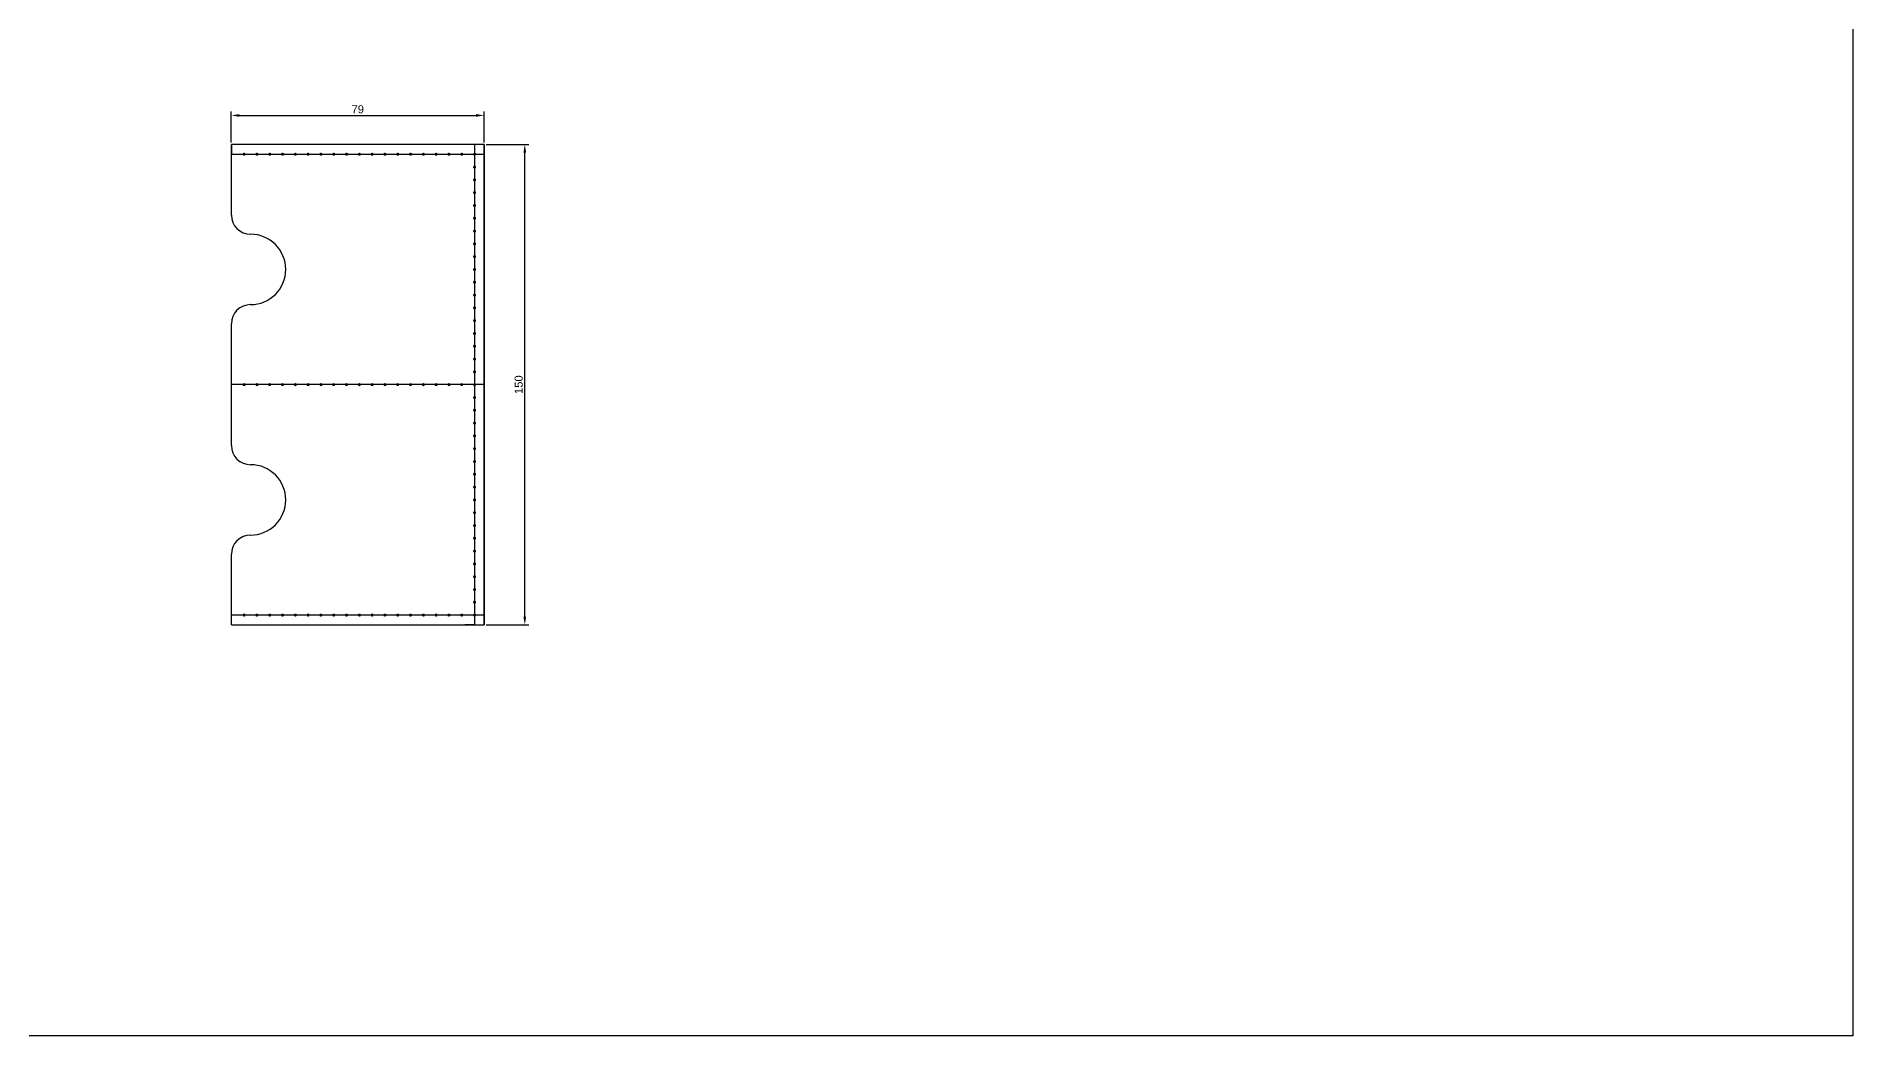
# Model space of a CAD drawing. Header units: millimetres. Extents: x 1335 to 6986, y 304 to 1543.
# Drawn here: x 4176 to 4743, y 820 to 1132 of the extents above; entities that cross this region are included whole.
import ezdxf

# ---------------------------------------------------------------- set-up
doc = ezdxf.new("R2010")
doc.units = ezdxf.units.MM
doc.styles.get("Standard").update_dxf_attribs({"font": 'arial.ttf'})
doc.dimstyles.new('ISO-25', dxfattribs={"dimtxt": 2.5, "dimasz": 2.5, "dimexe": 1.25, "dimexo": 0.625, "dimtad": 1, "dimtxsty": 'Standard', "dimcen": 2.5, "dimadec": 0, "dimazin": 0, "dimtfac": 1, "dimtmove": 0, "dimatfit": 3, "dimfxl": 1, "dimarcsym": 0})

# ---------------------------------------------------------------- blocks, each defined once
blk = doc.blocks.new('*D100')
at = {"color": 0, "lineweight": -2, "transparency": 16777216}
for p, q in [((4316.25, 1098.21), (4329.57, 1098.21)), ((4328.32, 950.71), (4328.32, 1095.71)), ((4316.25, 948.21), (4329.57, 948.21))]:
    blk.add_line(p, q, dxfattribs=at)
at = {"color": 0, "transparency": 16777216}
for points in [[(4327.9, 1095.71), (4328.74, 1095.71), (4328.32, 1098.21)], [(4327.9, 950.71), (4328.74, 950.71), (4328.32, 948.21)]]:
    blk.add_solid(points, dxfattribs=at)
at = {"layer": 'Defpoints', "color": 0, "transparency": 16777216}
for p in [(4315.62, 1098.21), (4328.32, 1098.21), (4315.62, 948.21)]:
    blk.add_point(p, dxfattribs=at)
at = {"color": 0, "transparency": 16777216, "insert": (4326.42, 1023.21), "char_height": 2.5, "attachment_point": 5, "rotation": 90}
blk.add_mtext('150', dxfattribs=at)
blk = doc.blocks.new('*D99')
at = {"color": 0, "lineweight": -2, "transparency": 16777216}
for p, q in [((4236.62, 1098.84), (4236.62, 1108.59)), ((4239.12, 1107.34), (4313.12, 1107.34)), ((4315.62, 1098.84), (4315.62, 1108.59))]:
    blk.add_line(p, q, dxfattribs=at)
at = {"color": 0, "transparency": 16777216}
for points in [[(4239.12, 1107.76), (4239.12, 1106.92), (4236.62, 1107.34)], [(4313.12, 1107.76), (4313.12, 1106.92), (4315.62, 1107.34)]]:
    blk.add_solid(points, dxfattribs=at)
at = {"layer": 'Defpoints', "color": 0, "transparency": 16777216}
for p in [(4315.62, 1107.34), (4236.62, 1098.21), (4315.62, 1098.21)]:
    blk.add_point(p, dxfattribs=at)
at = {"color": 0, "transparency": 16777216, "insert": (4276.12, 1109.24), "char_height": 2.5, "attachment_point": 5}
blk.add_mtext('79', dxfattribs=at)

msp = doc.modelspace()

# ---------------------------------------------------------------- hatches: boundary and pattern name
h = msp.add_hatch(color=256)
h.dxf.hatch_style = 1
h.paths.add_polyline_path([(4240.122, 1095.212, -1), (4241.122, 1095.212, -1)])
h = msp.add_hatch(color=256)
h.dxf.hatch_style = 1
h.paths.add_polyline_path([(4241.122, 1095.212, 1), (4240.122, 1095.212, 1)])
h = msp.add_hatch(color=256)
h.dxf.hatch_style = 1
h.paths.add_polyline_path([(4244.122, 1095.212, -1), (4245.122, 1095.212, -1)])
h = msp.add_hatch(color=256)
h.dxf.hatch_style = 1
h.paths.add_polyline_path([(4245.122, 1095.212, 1), (4244.122, 1095.212, 1)])
h = msp.add_hatch(color=256)
h.dxf.hatch_style = 1
h.paths.add_polyline_path([(4248.122, 1095.212, -1), (4249.122, 1095.212, -1)])
h = msp.add_hatch(color=256)
h.dxf.hatch_style = 1
h.paths.add_polyline_path([(4249.122, 1095.212, 1), (4248.122, 1095.212, 1)])
h = msp.add_hatch(color=256)
h.dxf.hatch_style = 1
h.paths.add_polyline_path([(4252.122, 1095.212, -1), (4253.122, 1095.212, -1)])
h = msp.add_hatch(color=256)
h.dxf.hatch_style = 1
h.paths.add_polyline_path([(4253.122, 1095.212, 1), (4252.122, 1095.212, 1)])
h = msp.add_hatch(color=256)
h.dxf.hatch_style = 1
h.paths.add_polyline_path([(4256.122, 1095.212, -1), (4257.122, 1095.212, -1)])
h = msp.add_hatch(color=256)
h.dxf.hatch_style = 1
h.paths.add_polyline_path([(4257.122, 1095.212, 1), (4256.122, 1095.212, 1)])
h = msp.add_hatch(color=256)
h.dxf.hatch_style = 1
h.paths.add_polyline_path([(4260.122, 1095.212, -1), (4261.122, 1095.212, -1)])
h = msp.add_hatch(color=256)
h.dxf.hatch_style = 1
h.paths.add_polyline_path([(4261.122, 1095.212, 1), (4260.122, 1095.212, 1)])
h = msp.add_hatch(color=256)
h.dxf.hatch_style = 1
h.paths.add_polyline_path([(4264.122, 1095.212, -1), (4265.122, 1095.212, -1)])
h = msp.add_hatch(color=256)
h.dxf.hatch_style = 1
h.paths.add_polyline_path([(4265.122, 1095.212, 1), (4264.122, 1095.212, 1)])
h = msp.add_hatch(color=256)
h.dxf.hatch_style = 1
h.paths.add_polyline_path([(4268.122, 1095.212, -1), (4269.122, 1095.212, -1)])
h = msp.add_hatch(color=256)
h.dxf.hatch_style = 1
h.paths.add_polyline_path([(4269.122, 1095.212, 1), (4268.122, 1095.212, 1)])
h = msp.add_hatch(color=256)
h.dxf.hatch_style = 1
h.paths.add_polyline_path([(4272.122, 1095.212, -1), (4273.122, 1095.212, -1)])
h = msp.add_hatch(color=256)
h.dxf.hatch_style = 1
h.paths.add_polyline_path([(4273.122, 1095.212, 1), (4272.122, 1095.212, 1)])
h = msp.add_hatch(color=256)
h.dxf.hatch_style = 1
h.paths.add_polyline_path([(4276.122, 1095.212, -1), (4277.122, 1095.212, -1)])
h = msp.add_hatch(color=256)
h.dxf.hatch_style = 1
h.paths.add_polyline_path([(4277.122, 1095.212, 1), (4276.122, 1095.212, 1)])
h = msp.add_hatch(color=256)
h.dxf.hatch_style = 1
h.paths.add_polyline_path([(4280.122, 1095.212, -1), (4281.122, 1095.212, -1)])
h = msp.add_hatch(color=256)
h.dxf.hatch_style = 1
h.paths.add_polyline_path([(4281.122, 1095.212, 1), (4280.122, 1095.212, 1)])
h = msp.add_hatch(color=256)
h.dxf.hatch_style = 1
h.paths.add_polyline_path([(4284.122, 1095.212, -1), (4285.122, 1095.212, -1)])
h = msp.add_hatch(color=256)
h.dxf.hatch_style = 1
h.paths.add_polyline_path([(4285.122, 1095.212, 1), (4284.122, 1095.212, 1)])
h = msp.add_hatch(color=256)
h.dxf.hatch_style = 1
h.paths.add_polyline_path([(4288.122, 1095.212, -1), (4289.122, 1095.212, -1)])
h = msp.add_hatch(color=256)
h.dxf.hatch_style = 1
h.paths.add_polyline_path([(4289.122, 1095.212, 1), (4288.122, 1095.212, 1)])
h = msp.add_hatch(color=256)
h.dxf.hatch_style = 1
h.paths.add_polyline_path([(4292.122, 1095.212, -1), (4293.122, 1095.212, -1)])
h = msp.add_hatch(color=256)
h.dxf.hatch_style = 1
h.paths.add_polyline_path([(4293.122, 1095.212, 1), (4292.122, 1095.212, 1)])
h = msp.add_hatch(color=256)
h.dxf.hatch_style = 1
h.paths.add_polyline_path([(4296.122, 1095.212, -1), (4297.122, 1095.212, -1)])
h = msp.add_hatch(color=256)
h.dxf.hatch_style = 1
h.paths.add_polyline_path([(4297.122, 1095.212, 1), (4296.122, 1095.212, 1)])
h = msp.add_hatch(color=256)
h.dxf.hatch_style = 1
h.paths.add_polyline_path([(4300.122, 1095.212, -1), (4301.122, 1095.212, -1)])
h = msp.add_hatch(color=256)
h.dxf.hatch_style = 1
h.paths.add_polyline_path([(4301.122, 1095.212, 1), (4300.122, 1095.212, 1)])
h = msp.add_hatch(color=256)
h.dxf.hatch_style = 1
h.paths.add_polyline_path([(4304.122, 1095.212, -1), (4305.122, 1095.212, -1)])
h = msp.add_hatch(color=256)
h.dxf.hatch_style = 1
h.paths.add_polyline_path([(4305.122, 1095.212, 1), (4304.122, 1095.212, 1)])
h = msp.add_hatch(color=256)
h.dxf.hatch_style = 1
h.paths.add_polyline_path([(4308.122, 1095.212, -1), (4309.122, 1095.212, -1)])
h = msp.add_hatch(color=256)
h.dxf.hatch_style = 1
h.paths.add_polyline_path([(4309.122, 1095.212, 1), (4308.122, 1095.212, 1)])
h = msp.add_hatch(color=256)
h.dxf.hatch_style = 1
h.paths.add_polyline_path([(4312.122, 1095.212, -1), (4313.122, 1095.212, -1)])
h = msp.add_hatch(color=256)
h.dxf.hatch_style = 1
h.paths.add_polyline_path([(4313.122, 1095.212, 1), (4312.122, 1095.212, 1)])
h = msp.add_hatch(color=256)
h.dxf.hatch_style = 1
h.paths.add_polyline_path([(4312.122, 1091.212, -1), (4313.122, 1091.212, -1)])
h = msp.add_hatch(color=256)
h.dxf.hatch_style = 1
h.paths.add_polyline_path([(4313.122, 1091.212, 1), (4312.122, 1091.212, 1)])
h = msp.add_hatch(color=256)
h.dxf.hatch_style = 1
h.paths.add_polyline_path([(4312.122, 1087.212, -1), (4313.122, 1087.212, -1)])
h = msp.add_hatch(color=256)
h.dxf.hatch_style = 1
h.paths.add_polyline_path([(4313.122, 1087.212, 1), (4312.122, 1087.212, 1)])
h = msp.add_hatch(color=256)
h.dxf.hatch_style = 1
h.paths.add_polyline_path([(4312.122, 1083.212, -1), (4313.122, 1083.212, -1)])
h = msp.add_hatch(color=256)
h.dxf.hatch_style = 1
h.paths.add_polyline_path([(4313.122, 1083.212, 1), (4312.122, 1083.212, 1)])
h = msp.add_hatch(color=256)
h.dxf.hatch_style = 1
h.paths.add_polyline_path([(4312.122, 1079.212, -1), (4313.122, 1079.212, -1)])
h = msp.add_hatch(color=256)
h.dxf.hatch_style = 1
h.paths.add_polyline_path([(4313.122, 1079.212, 1), (4312.122, 1079.212, 1)])
h = msp.add_hatch(color=256)
h.dxf.hatch_style = 1
h.paths.add_polyline_path([(4312.122, 1075.212, -1), (4313.122, 1075.212, -1)])
h = msp.add_hatch(color=256)
h.dxf.hatch_style = 1
h.paths.add_polyline_path([(4313.122, 1075.212, 1), (4312.122, 1075.212, 1)])
h = msp.add_hatch(color=256)
h.dxf.hatch_style = 1
h.paths.add_polyline_path([(4312.122, 1071.212, -1), (4313.122, 1071.212, -1)])
h = msp.add_hatch(color=256)
h.dxf.hatch_style = 1
h.paths.add_polyline_path([(4313.122, 1071.212, 1), (4312.122, 1071.212, 1)])
h = msp.add_hatch(color=256)
h.dxf.hatch_style = 1
h.paths.add_polyline_path([(4312.122, 1067.212, -1), (4313.122, 1067.212, -1)])
h = msp.add_hatch(color=256)
h.dxf.hatch_style = 1
h.paths.add_polyline_path([(4313.122, 1067.212, 1), (4312.122, 1067.212, 1)])
h = msp.add_hatch(color=256)
h.dxf.hatch_style = 1
h.paths.add_polyline_path([(4312.122, 1063.212, -1), (4313.122, 1063.212, -1)])
h = msp.add_hatch(color=256)
h.dxf.hatch_style = 1
h.paths.add_polyline_path([(4313.122, 1063.212, 1), (4312.122, 1063.212, 1)])
h = msp.add_hatch(color=256)
h.dxf.hatch_style = 1
h.paths.add_polyline_path([(4312.122, 1059.212, -1), (4313.122, 1059.212, -1)])
h = msp.add_hatch(color=256)
h.dxf.hatch_style = 1
h.paths.add_polyline_path([(4313.122, 1059.212, 1), (4312.122, 1059.212, 1)])
h = msp.add_hatch(color=256)
h.dxf.hatch_style = 1
h.paths.add_polyline_path([(4312.122, 1055.212, -1), (4313.122, 1055.212, -1)])
h = msp.add_hatch(color=256)
h.dxf.hatch_style = 1
h.paths.add_polyline_path([(4313.122, 1055.212, 1), (4312.122, 1055.212, 1)])
h = msp.add_hatch(color=256)
h.dxf.hatch_style = 1
h.paths.add_polyline_path([(4312.122, 1051.212, -1), (4313.122, 1051.212, -1)])
h = msp.add_hatch(color=256)
h.dxf.hatch_style = 1
h.paths.add_polyline_path([(4313.122, 1051.212, 1), (4312.122, 1051.212, 1)])
h = msp.add_hatch(color=256)
h.dxf.hatch_style = 1
h.paths.add_polyline_path([(4312.122, 1047.212, -1), (4313.122, 1047.212, -1)])
h = msp.add_hatch(color=256)
h.dxf.hatch_style = 1
h.paths.add_polyline_path([(4313.122, 1047.212, 1), (4312.122, 1047.212, 1)])
h = msp.add_hatch(color=256)
h.dxf.hatch_style = 1
h.paths.add_polyline_path([(4312.122, 1043.212, -1), (4313.122, 1043.212, -1)])
h = msp.add_hatch(color=256)
h.dxf.hatch_style = 1
h.paths.add_polyline_path([(4313.122, 1043.212, 1), (4312.122, 1043.212, 1)])
h = msp.add_hatch(color=256)
h.dxf.hatch_style = 1
h.paths.add_polyline_path([(4312.122, 1039.212, -1), (4313.122, 1039.212, -1)])
h = msp.add_hatch(color=256)
h.dxf.hatch_style = 1
h.paths.add_polyline_path([(4313.122, 1039.212, 1), (4312.122, 1039.212, 1)])
h = msp.add_hatch(color=256)
h.dxf.hatch_style = 1
h.paths.add_polyline_path([(4312.122, 1035.212, -1), (4313.122, 1035.212, -1)])
h = msp.add_hatch(color=256)
h.dxf.hatch_style = 1
h.paths.add_polyline_path([(4313.122, 1035.212, 1), (4312.122, 1035.212, 1)])
h = msp.add_hatch(color=256)
h.dxf.hatch_style = 1
h.paths.add_polyline_path([(4312.122, 1031.212, -1), (4313.122, 1031.212, -1)])
h = msp.add_hatch(color=256)
h.dxf.hatch_style = 1
h.paths.add_polyline_path([(4313.122, 1031.212, 1), (4312.122, 1031.212, 1)])
h = msp.add_hatch(color=256)
h.dxf.hatch_style = 1
h.paths.add_polyline_path([(4312.122, 1027.212, -1), (4313.122, 1027.212, -1)])
h = msp.add_hatch(color=256)
h.dxf.hatch_style = 1
h.paths.add_polyline_path([(4313.122, 1027.212, 1), (4312.122, 1027.212, 1)])
h = msp.add_hatch(color=256)
h.dxf.hatch_style = 1
h.paths.add_polyline_path([(4241.122, 1023.212, 1), (4240.122, 1023.212, 1)])
h = msp.add_hatch(color=256)
h.dxf.hatch_style = 1
h.paths.add_polyline_path([(4245.122, 1023.212, 1), (4244.122, 1023.212, 1)])
h = msp.add_hatch(color=256)
h.dxf.hatch_style = 1
h.paths.add_polyline_path([(4249.122, 1023.212, 1), (4248.122, 1023.212, 1)])
h = msp.add_hatch(color=256)
h.dxf.hatch_style = 1
h.paths.add_polyline_path([(4253.122, 1023.212, 1), (4252.122, 1023.212, 1)])
h = msp.add_hatch(color=256)
h.dxf.hatch_style = 1
h.paths.add_polyline_path([(4257.122, 1023.212, 1), (4256.122, 1023.212, 1)])
h = msp.add_hatch(color=256)
h.dxf.hatch_style = 1
h.paths.add_polyline_path([(4261.122, 1023.212, 1), (4260.122, 1023.212, 1)])
h = msp.add_hatch(color=256)
h.dxf.hatch_style = 1
h.paths.add_polyline_path([(4265.122, 1023.212, 1), (4264.122, 1023.212, 1)])
h = msp.add_hatch(color=256)
h.dxf.hatch_style = 1
h.paths.add_polyline_path([(4269.122, 1023.212, 1), (4268.122, 1023.212, 1)])
h = msp.add_hatch(color=256)
h.dxf.hatch_style = 1
h.paths.add_polyline_path([(4273.122, 1023.212, 1), (4272.122, 1023.212, 1)])
h = msp.add_hatch(color=256)
h.dxf.hatch_style = 1
h.paths.add_polyline_path([(4277.122, 1023.212, 1), (4276.122, 1023.212, 1)])
h = msp.add_hatch(color=256)
h.dxf.hatch_style = 1
h.paths.add_polyline_path([(4281.122, 1023.212, 1), (4280.122, 1023.212, 1)])
h = msp.add_hatch(color=256)
h.dxf.hatch_style = 1
h.paths.add_polyline_path([(4285.122, 1023.212, 1), (4284.122, 1023.212, 1)])
h = msp.add_hatch(color=256)
h.dxf.hatch_style = 1
h.paths.add_polyline_path([(4289.122, 1023.212, 1), (4288.122, 1023.212, 1)])
h = msp.add_hatch(color=256)
h.dxf.hatch_style = 1
h.paths.add_polyline_path([(4293.122, 1023.212, 1), (4292.122, 1023.212, 1)])
h = msp.add_hatch(color=256)
h.dxf.hatch_style = 1
h.paths.add_polyline_path([(4297.122, 1023.212, 1), (4296.122, 1023.212, 1)])
h = msp.add_hatch(color=256)
h.dxf.hatch_style = 1
h.paths.add_polyline_path([(4301.122, 1023.212, 1), (4300.122, 1023.212, 1)])
h = msp.add_hatch(color=256)
h.dxf.hatch_style = 1
h.paths.add_polyline_path([(4305.122, 1023.212, 1), (4304.122, 1023.212, 1)])
h = msp.add_hatch(color=256)
h.dxf.hatch_style = 1
h.paths.add_polyline_path([(4309.122, 1023.212, 1), (4308.122, 1023.212, 1)])
h = msp.add_hatch(color=256)
h.dxf.hatch_style = 1
h.paths.add_polyline_path([(4312.122, 1023.212, -1), (4313.122, 1023.212, -1)])
h = msp.add_hatch(color=256)
h.dxf.hatch_style = 1
h.paths.add_polyline_path([(4313.122, 1023.212, 1), (4312.122, 1023.212, 1)])
h = msp.add_hatch(color=256)
h.dxf.hatch_style = 1
h.paths.add_polyline_path([(4312.122, 1019.212, -1), (4313.122, 1019.212, -1)])
h = msp.add_hatch(color=256)
h.dxf.hatch_style = 1
h.paths.add_polyline_path([(4313.122, 1019.212, 1), (4312.122, 1019.212, 1)])
h = msp.add_hatch(color=256)
h.dxf.hatch_style = 1
h.paths.add_polyline_path([(4312.122, 1015.212, -1), (4313.122, 1015.212, -1)])
h = msp.add_hatch(color=256)
h.dxf.hatch_style = 1
h.paths.add_polyline_path([(4313.122, 1015.212, 1), (4312.122, 1015.212, 1)])
h = msp.add_hatch(color=256)
h.dxf.hatch_style = 1
h.paths.add_polyline_path([(4312.122, 1011.212, -1), (4313.122, 1011.212, -1)])
h = msp.add_hatch(color=256)
h.dxf.hatch_style = 1
h.paths.add_polyline_path([(4313.122, 1011.212, 1), (4312.122, 1011.212, 1)])
h = msp.add_hatch(color=256)
h.dxf.hatch_style = 1
h.paths.add_polyline_path([(4312.122, 1007.212, -1), (4313.122, 1007.212, -1)])
h = msp.add_hatch(color=256)
h.dxf.hatch_style = 1
h.paths.add_polyline_path([(4313.122, 1007.212, 1), (4312.122, 1007.212, 1)])
h = msp.add_hatch(color=256)
h.dxf.hatch_style = 1
h.paths.add_polyline_path([(4312.122, 1003.212, -1), (4313.122, 1003.212, -1)])
h = msp.add_hatch(color=256)
h.dxf.hatch_style = 1
h.paths.add_polyline_path([(4313.122, 1003.212, 1), (4312.122, 1003.212, 1)])
h = msp.add_hatch(color=256)
h.dxf.hatch_style = 1
h.paths.add_polyline_path([(4312.122, 999.212, -1), (4313.122, 999.212, -1)])
h = msp.add_hatch(color=256)
h.dxf.hatch_style = 1
h.paths.add_polyline_path([(4313.122, 999.212, 1), (4312.122, 999.212, 1)])
h = msp.add_hatch(color=256)
h.dxf.hatch_style = 1
h.paths.add_polyline_path([(4312.122, 995.212, -1), (4313.122, 995.212, -1)])
h = msp.add_hatch(color=256)
h.dxf.hatch_style = 1
h.paths.add_polyline_path([(4313.122, 995.212, 1), (4312.122, 995.212, 1)])
h = msp.add_hatch(color=256)
h.dxf.hatch_style = 1
h.paths.add_polyline_path([(4312.122, 991.212, -1), (4313.122, 991.212, -1)])
h = msp.add_hatch(color=256)
h.dxf.hatch_style = 1
h.paths.add_polyline_path([(4313.122, 991.212, 1), (4312.122, 991.212, 1)])
h = msp.add_hatch(color=256)
h.dxf.hatch_style = 1
h.paths.add_polyline_path([(4312.122, 987.212, -1), (4313.122, 987.212, -1)])
h = msp.add_hatch(color=256)
h.dxf.hatch_style = 1
h.paths.add_polyline_path([(4313.122, 987.212, 1), (4312.122, 987.212, 1)])
h = msp.add_hatch(color=256)
h.dxf.hatch_style = 1
h.paths.add_polyline_path([(4312.122, 983.212, -1), (4313.122, 983.212, -1)])
h = msp.add_hatch(color=256)
h.dxf.hatch_style = 1
h.paths.add_polyline_path([(4313.122, 983.212, 1), (4312.122, 983.212, 1)])
h = msp.add_hatch(color=256)
h.dxf.hatch_style = 1
h.paths.add_polyline_path([(4312.122, 979.212, -1), (4313.122, 979.212, -1)])
h = msp.add_hatch(color=256)
h.dxf.hatch_style = 1
h.paths.add_polyline_path([(4313.122, 979.212, 1), (4312.122, 979.212, 1)])
h = msp.add_hatch(color=256)
h.dxf.hatch_style = 1
h.paths.add_polyline_path([(4312.122, 975.212, -1), (4313.122, 975.212, -1)])
h = msp.add_hatch(color=256)
h.dxf.hatch_style = 1
h.paths.add_polyline_path([(4313.122, 975.212, 1), (4312.122, 975.212, 1)])
h = msp.add_hatch(color=256)
h.dxf.hatch_style = 1
h.paths.add_polyline_path([(4312.122, 971.212, -1), (4313.122, 971.212, -1)])
h = msp.add_hatch(color=256)
h.dxf.hatch_style = 1
h.paths.add_polyline_path([(4313.122, 971.212, 1), (4312.122, 971.212, 1)])
h = msp.add_hatch(color=256)
h.dxf.hatch_style = 1
h.paths.add_polyline_path([(4312.122, 967.212, -1), (4313.122, 967.212, -1)])
h = msp.add_hatch(color=256)
h.dxf.hatch_style = 1
h.paths.add_polyline_path([(4313.122, 967.212, 1), (4312.122, 967.212, 1)])
h = msp.add_hatch(color=256)
h.dxf.hatch_style = 1
h.paths.add_polyline_path([(4312.122, 963.212, -1), (4313.122, 963.212, -1)])
h = msp.add_hatch(color=256)
h.dxf.hatch_style = 1
h.paths.add_polyline_path([(4313.122, 963.212, 1), (4312.122, 963.212, 1)])
h = msp.add_hatch(color=256)
h.dxf.hatch_style = 1
h.paths.add_polyline_path([(4312.122, 959.212, -1), (4313.122, 959.212, -1)])
h = msp.add_hatch(color=256)
h.dxf.hatch_style = 1
h.paths.add_polyline_path([(4313.122, 959.212, 1), (4312.122, 959.212, 1)])
h = msp.add_hatch(color=256)
h.dxf.hatch_style = 1
h.paths.add_polyline_path([(4312.122, 955.212, -1), (4313.122, 955.212, -1)])
h = msp.add_hatch(color=256)
h.dxf.hatch_style = 1
h.paths.add_polyline_path([(4313.122, 955.212, 1), (4312.122, 955.212, 1)])
h = msp.add_hatch(color=256)
h.dxf.hatch_style = 1
h.paths.add_polyline_path([(4240.122, 951.212, -1), (4241.122, 951.212, -1)])
h = msp.add_hatch(color=256)
h.dxf.hatch_style = 1
h.paths.add_polyline_path([(4241.122, 951.212, 1), (4240.122, 951.212, 1)])
h = msp.add_hatch(color=256)
h.dxf.hatch_style = 1
h.paths.add_polyline_path([(4244.122, 951.212, -1), (4245.122, 951.212, -1)])
h = msp.add_hatch(color=256)
h.dxf.hatch_style = 1
h.paths.add_polyline_path([(4245.122, 951.212, 1), (4244.122, 951.212, 1)])
h = msp.add_hatch(color=256)
h.dxf.hatch_style = 1
h.paths.add_polyline_path([(4248.122, 951.212, -1), (4249.122, 951.212, -1)])
h = msp.add_hatch(color=256)
h.dxf.hatch_style = 1
h.paths.add_polyline_path([(4249.122, 951.212, 1), (4248.122, 951.212, 1)])
h = msp.add_hatch(color=256)
h.dxf.hatch_style = 1
h.paths.add_polyline_path([(4252.122, 951.212, -1), (4253.122, 951.212, -1)])
h = msp.add_hatch(color=256)
h.dxf.hatch_style = 1
h.paths.add_polyline_path([(4253.122, 951.212, 1), (4252.122, 951.212, 1)])
h = msp.add_hatch(color=256)
h.dxf.hatch_style = 1
h.paths.add_polyline_path([(4256.122, 951.212, -1), (4257.122, 951.212, -1)])
h = msp.add_hatch(color=256)
h.dxf.hatch_style = 1
h.paths.add_polyline_path([(4257.122, 951.212, 1), (4256.122, 951.212, 1)])
h = msp.add_hatch(color=256)
h.dxf.hatch_style = 1
h.paths.add_polyline_path([(4260.122, 951.212, -1), (4261.122, 951.212, -1)])
h = msp.add_hatch(color=256)
h.dxf.hatch_style = 1
h.paths.add_polyline_path([(4261.122, 951.212, 1), (4260.122, 951.212, 1)])
h = msp.add_hatch(color=256)
h.dxf.hatch_style = 1
h.paths.add_polyline_path([(4264.122, 951.212, -1), (4265.122, 951.212, -1)])
h = msp.add_hatch(color=256)
h.dxf.hatch_style = 1
h.paths.add_polyline_path([(4265.122, 951.212, 1), (4264.122, 951.212, 1)])
h = msp.add_hatch(color=256)
h.dxf.hatch_style = 1
h.paths.add_polyline_path([(4268.122, 951.212, -1), (4269.122, 951.212, -1)])
h = msp.add_hatch(color=256)
h.dxf.hatch_style = 1
h.paths.add_polyline_path([(4269.122, 951.212, 1), (4268.122, 951.212, 1)])
h = msp.add_hatch(color=256)
h.dxf.hatch_style = 1
h.paths.add_polyline_path([(4272.122, 951.212, -1), (4273.122, 951.212, -1)])
h = msp.add_hatch(color=256)
h.dxf.hatch_style = 1
h.paths.add_polyline_path([(4273.122, 951.212, 1), (4272.122, 951.212, 1)])
h = msp.add_hatch(color=256)
h.dxf.hatch_style = 1
h.paths.add_polyline_path([(4276.122, 951.212, -1), (4277.122, 951.212, -1)])
h = msp.add_hatch(color=256)
h.dxf.hatch_style = 1
h.paths.add_polyline_path([(4277.122, 951.212, 1), (4276.122, 951.212, 1)])
h = msp.add_hatch(color=256)
h.dxf.hatch_style = 1
h.paths.add_polyline_path([(4280.122, 951.212, -1), (4281.122, 951.212, -1)])
h = msp.add_hatch(color=256)
h.dxf.hatch_style = 1
h.paths.add_polyline_path([(4281.122, 951.212, 1), (4280.122, 951.212, 1)])
h = msp.add_hatch(color=256)
h.dxf.hatch_style = 1
h.paths.add_polyline_path([(4284.122, 951.212, -1), (4285.122, 951.212, -1)])
h = msp.add_hatch(color=256)
h.dxf.hatch_style = 1
h.paths.add_polyline_path([(4285.122, 951.212, 1), (4284.122, 951.212, 1)])
h = msp.add_hatch(color=256)
h.dxf.hatch_style = 1
h.paths.add_polyline_path([(4288.122, 951.212, -1), (4289.122, 951.212, -1)])
h = msp.add_hatch(color=256)
h.dxf.hatch_style = 1
h.paths.add_polyline_path([(4289.122, 951.212, 1), (4288.122, 951.212, 1)])
h = msp.add_hatch(color=256)
h.dxf.hatch_style = 1
h.paths.add_polyline_path([(4292.122, 951.212, -1), (4293.122, 951.212, -1)])
h = msp.add_hatch(color=256)
h.dxf.hatch_style = 1
h.paths.add_polyline_path([(4293.122, 951.212, 1), (4292.122, 951.212, 1)])
h = msp.add_hatch(color=256)
h.dxf.hatch_style = 1
h.paths.add_polyline_path([(4296.122, 951.212, -1), (4297.122, 951.212, -1)])
h = msp.add_hatch(color=256)
h.dxf.hatch_style = 1
h.paths.add_polyline_path([(4297.122, 951.212, 1), (4296.122, 951.212, 1)])
h = msp.add_hatch(color=256)
h.dxf.hatch_style = 1
h.paths.add_polyline_path([(4300.122, 951.212, -1), (4301.122, 951.212, -1)])
h = msp.add_hatch(color=256)
h.dxf.hatch_style = 1
h.paths.add_polyline_path([(4301.122, 951.212, 1), (4300.122, 951.212, 1)])
h = msp.add_hatch(color=256)
h.dxf.hatch_style = 1
h.paths.add_polyline_path([(4304.122, 951.212, -1), (4305.122, 951.212, -1)])
h = msp.add_hatch(color=256)
h.dxf.hatch_style = 1
h.paths.add_polyline_path([(4305.122, 951.212, 1), (4304.122, 951.212, 1)])
h = msp.add_hatch(color=256)
h.dxf.hatch_style = 1
h.paths.add_polyline_path([(4308.122, 951.212, -1), (4309.122, 951.212, -1)])
h = msp.add_hatch(color=256)
h.dxf.hatch_style = 1
h.paths.add_polyline_path([(4309.122, 951.212, 1), (4308.122, 951.212, 1)])
h = msp.add_hatch(color=256)
h.dxf.hatch_style = 1
h.paths.add_polyline_path([(4312.122, 951.212, -1), (4313.122, 951.212, -1)])
h = msp.add_hatch(color=256)
h.dxf.hatch_style = 1
h.paths.add_polyline_path([(4313.122, 951.212, 1), (4312.122, 951.212, 1)])

# ---------------------------------------------------------------- linework, layer by layer
for p, q in [((4315.622, 1098.212), (4236.622, 1098.212)), ((4236.622, 1098.212), (4236.622, 1095.212)), ((4236.622, 1076.212), (4236.622, 1098.212)), ((4315.622, 1098.212), (4312.622, 1098.212)), ((4312.622, 1098.212), (4312.622, 948.212)), ((4315.622, 1098.212), (4312.622, 1098.212)), ((4312.622, 1098.212), (4312.622, 948.212)), ((4315.622, 1098.212), (4315.622, 948.212)), ((4315.622, 1095.212), (4315.622, 1098.212)), ((4315.622, 948.212), (4315.622, 1098.212)), ((4315.622, 1095.212), (4315.622, 1098.212)), ((4236.622, 1095.212), (4315.622, 1095.212)), ((4236.622, 1023.212), (4236.622, 1042.212)), ((4315.622, 1003.212), (4315.622, 1043.212)), ((4315.622, 1007.212), (4315.622, 1039.212)), ((4315.622, 1023.212), (4236.622, 1023.212)), ((4236.622, 1004.212), (4236.622, 1023.212)), ((4315.622, 948.212), (4315.622, 1023.212)), ((4315.622, 1023.212), (4315.622, 1003.212)), ((4315.622, 1003.212), (4315.622, 1007.212)), ((4236.622, 948.212), (4236.622, 970.212)), ((4315.622, 951.212), (4236.622, 951.212)), ((4236.622, 948.212), (4315.622, 948.212)), ((4312.622, 948.212), (4309.622, 948.212)), ((4312.622, 948.212), (4315.622, 948.212)), ((4312.622, 948.212), (4315.622, 948.212)), ((4315.622, 948.212), (4315.622, 951.212)), ((4315.622, 948.212), (4315.622, 951.212))]:
    msp.add_line(p, q)
at = {"color": 3}
msp.add_lwpolyline([(3511.493, 1521.73), (4743.227, 1521.73), (4743.227, 819.792), (3511.493, 819.792)], close=True, dxfattribs=at)
for centre, radius, start, end in [((4242.622, 1076.212), 6, 180, 270), ((4242.622, 1059.212), 11, 270, 90), ((4242.622, 1042.212), 6, 90, 180), ((4242.622, 1004.212), 6, 180, 270), ((4242.622, 987.212), 11, 270, 90), ((4242.622, 970.212), 6, 90, 180)]:
    msp.add_arc(centre, radius, start, end)

# ---------------------------------------------------------------- dimensions: what is measured, and where the dimension line sits
dim = msp.add_linear_dim(base=(4315.622, 1107.34), p1=(4236.622, 1098.212), p2=(4315.622, 1098.212), dimstyle='ISO-25', dxfattribs=at)
dim.commit()
dim.dimension.update_dxf_attribs({"geometry": '*D99', "text_midpoint": (4276.122, 1109.242)})
dim = msp.add_linear_dim(base=(4328.32, 1098.212), p1=(4315.622, 948.212), p2=(4315.622, 1098.212), angle=90, dimstyle='ISO-25', dxfattribs=at)
dim.commit()
dim.dimension.update_dxf_attribs({"geometry": '*D100', "text_midpoint": (4326.419, 1023.212)})

doc.saveas('drawing.dxf')
